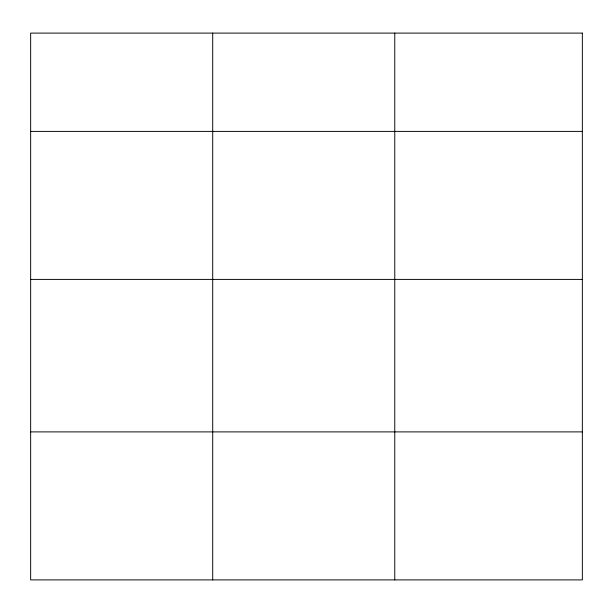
<?xml version="1.0" encoding="UTF-8"?>
<svg xmlns="http://www.w3.org/2000/svg" width="613" height="613" viewBox="0 0 613 613"><rect width="100%" height="100%" fill="white"/><g stroke="black" fill="none" stroke-linecap="round" stroke-linejoin="round"><path stroke-width="0.92" d="M30.65 131.397L582.35 131.397M30.65 279.405L582.35 279.405M30.65 431.897L582.35 431.897M394.772 33.102L394.772 579.898M212.711 33.102L212.711 579.898M582.35 33.102L30.65 33.102L30.65 579.898L582.35 579.898L582.35 33.102"/></g></svg>
